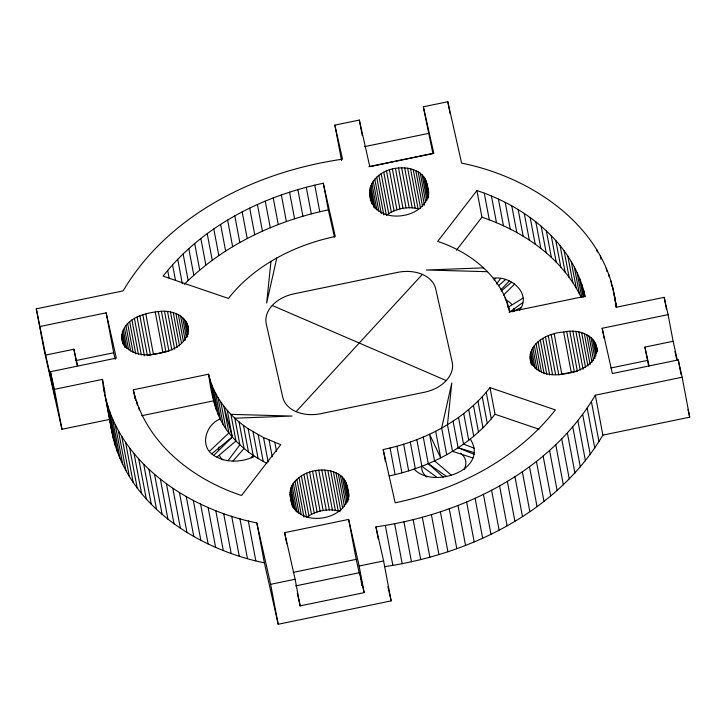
<?xml version="1.0" encoding="UTF-8"?>
<svg xmlns="http://www.w3.org/2000/svg" width="726" height="726" viewBox="0 0 726 726"><rect width="100%" height="100%" fill="white"/><g stroke="black" fill="none" stroke-linecap="round" stroke-linejoin="round"><path stroke-width="1.09" d="M292.451 506.621C289.973 498.299 287.995 488.144 294.983 481.302C300.274 475.367 307.86 471.882 315.61 470.539C323.288 469.305 331.528 470.094 338.334 474.051C346.084 478.035 347.799 487.119 348.934 494.932M371.821 203.325C363.898 185.429 378.364 170.746 395.434 168.35C403.102 167.116 411.343 167.906 418.149 171.871C425.899 175.846 427.623 184.93 428.757 192.753M121.732 336.546C123.102 318.995 143.766 313.087 158.322 311.572C170.465 309.566 187.825 315.102 188.333 329.522C186.954 347.073 166.299 352.99 151.734 354.497C139.592 356.511 122.231 350.976 121.732 336.546L123.193 344.315M531.323 364.298C524.526 344.886 547.477 332.753 563.639 332.072C577.07 328.66 596.473 334.423 597.199 350.622M596.572 347.291C597.752 364.67 577.506 372.62 563.204 373.972C550.907 376.785 533.165 373.001 530.279 358.753M270.989 261.369L266.651 303.069L276.797 258.002C295.037 247.902 314.875 240.769 335.276 236.513L323.297 183.251C262.077 196.138 202.255 226.267 163.069 276.143L228.454 298.44C241.449 281.697 258.356 268.293 276.797 258.002M519.517 310.365C532.094 293.449 510.46 275.326 493.353 278.276M378.246 539.091L375.941 526.885C461.972 514.489 549.763 472.082 595.329 395.189L682.15 377.221L678.265 359.915L612.372 373.545L602.19 328.279L668.083 314.639L664.19 297.333L616.029 307.298C608.978 228.772 533.501 177.398 461.618 163.15L447.815 101.74L423.34 106.804L432.859 153.404L368.853 166.653M384.526 566.661C470.194 554.101 557.504 511.703 602.87 435.128L595.329 395.189M251.768 457.543L253.174 455.329L248.147 428.703C229.117 415.989 213.635 396.841 208.616 374.199L133.312 389.789L134.991 398.665M228.009 460.692L239.87 444.82L234.843 418.194L292.061 416.052L230.922 414.365L235.959 440.991C244.871 450.111 255.416 457.552 266.796 463.279M496.557 283.911L500.513 278.621M476.918 190.575L437.687 241.395C470.521 252.203 501.984 276.724 509.833 311.862L585.138 296.272C573.386 243.564 526.159 206.774 476.918 190.575L481.946 217.201L456.482 250.189M251.232 457.734L253.174 455.329M486.257 392.24L489.996 387.62L555.381 409.918C516.195 459.794 456.373 489.923 395.153 502.809L383.183 449.548C422.124 441.354 460.003 422.732 486.257 392.24L491.284 418.866C465.257 449.095 427.786 467.68 389.19 475.957M491.284 418.866L495.032 414.247L489.996 387.62M233.019 460.974L244.054 448.496L239.026 421.86M494.025 280L495.495 278.339M296.099 411.66L422.36 274.401M500.904 289.701L509.235 281.08M184.286 284.347C223.1 245.352 274.891 221.094 328.334 209.878L323.297 183.251M213.78 455.338L232.302 437.016L227.274 410.39M503.463 295.128L514.734 283.975M209.424 451.363L228.935 432.896L223.898 406.27L232.302 437.016L235.959 440.991L216.974 457.081M498.662 285.645L505.332 279.755M501.185 291.008L511.54 282.233M211.901 453.623L232.302 437.016C216.539 419.982 211.538 396.478 208.616 374.199M509.107 312.434L522.765 302.588M410.517 168.795L418.067 208.734C407.232 206.22 395.289 208.625 386.368 215.295L378.827 175.356M340.067 511.458C328.796 508.064 315.973 510.469 306.553 517.484L299.003 477.545M508.236 307.234L523.074 298.059M220.15 418.911C205.703 424.755 199.042 446.563 214.134 455.665C226.294 463.17 242.139 462.444 254.699 456.3M512.365 311.726L521.25 307.452M148.394 355.377L167.933 351.33M569.81 331.283L577.361 371.222L558.748 374.716L551.197 334.777M341.565 160.618L334.858 125.117L359.325 120.053L369.806 166.653L433.821 153.404L423.34 106.804M364.361 146.679L428.367 133.43M110.025 419.329L61.946 429.275L43.85 348.779L36.3 308.84L123.13 290.872C168.686 213.979 256.478 171.572 342.518 159.175L334.858 125.117M40.257 326.455L106.15 312.815L116.332 358.09L50.439 371.721L55.848 400.344L45.665 355.078L36.3 308.84M45.665 355.078L73.907 349.233L77.637 365.795M77.038 364.96L76.048 360.55L113.701 352.754L106.15 312.815M61.946 429.275L54.405 389.336L102.484 379.389L104.154 388.265M141.661 415.726L213.644 400.825M648.627 365.949L644.87 347.11L673.111 341.265L668.083 314.639M610.847 367.991L647.392 360.423M602.87 435.128L689.7 417.16L682.15 377.221M286.734 543.747L284.637 532.657L348.643 519.408L359.125 566.008L364.153 592.634L300.147 605.883L297.306 593.269M293.286 572.369L356.194 559.347L348.643 519.408M375.941 526.885L383.6 560.944L391.142 600.883L278.185 624.26L270.644 584.321L295.119 579.257L284.637 532.657M359.125 566.008L383.6 560.944M295.654 585.909L359.66 572.66L364.153 592.634M483.607 267.867L426.398 270.008L487.527 271.696M102.484 379.389C109.898 457.625 185.148 508.672 256.832 522.911L270.644 584.321M103.292 386.06L111.986 432.605C126.578 504.388 196.837 548.92 264.382 562.85L278.185 624.26M453.078 421.153L458.115 447.779L474.35 452.706M472.971 458.006L452.498 451.318L447.461 424.692L451.799 382.992L441.662 428.059L446.69 454.685M495.032 414.247L538.973 429.238M481.946 217.201C522.892 231.059 561.988 257.585 581.208 297.388M248.147 428.703L263.547 437.578L280.762 444.666L241.531 495.486C192.29 479.287 145.073 442.497 133.312 389.789M474.296 448.223L463.533 444.085L458.505 417.45M458.115 447.779L473.996 454.285M272.223 305.474L446.236 380.587M423.258 437.052L428.286 463.678L446.59 476.483M436.925 477.39L421.87 466.283L416.833 439.657M451.4 475.231L434.575 460.874L429.547 434.248L440.718 457.87L435.682 431.244M428.286 463.678L443.159 477.046M470.294 438.976C489.651 469.813 432.805 489.578 414.083 469.096M370.151 194.45C371.83 227.429 430.709 220.223 428.122 189.422M291.825 503.3C301.118 529.245 350.649 519.417 348.308 491.611M673.111 341.265L677.331 360.042M674.935 351.493L676.659 359.161M687.976 409.5L689.7 417.16M644.87 347.11L649.098 365.886M328.334 209.878L334.441 237.048M387.929 586.599L391.142 600.883M356.194 559.347L359.306 573.195M361.221 581.717L362.183 585.973L359.66 572.66M113.701 352.754L115.189 359.379M50.439 371.721L54.405 389.336M678.265 359.915L680.988 374.335M664.19 297.333L666.495 309.53M614.123 293.966L616.637 307.279M612.662 287.387L616.438 307.361M610.856 280.889L611.909 286.443M608.715 274.473L609.132 276.697M606.246 268.157L606.872 271.479M600.311 255.815L600.937 259.146M596.863 249.817L597.28 252.031M602.19 328.279L604.077 338.262M596.082 345.131L597.135 350.676M596.727 349.515L597.144 351.729M595.275 343.053L596.944 351.928M594.14 341.075L596.445 353.281M583.613 290.246L584.875 296.898M592.697 339.224L595.846 355.867M581.771 284.293L584.076 296.498M590.973 337.526L594.957 358.608M579.602 278.43L583.159 297.288M577.116 272.649L581.726 297.061M588.986 336.002L593.596 360.414M574.311 266.977L579.348 293.603M586.744 334.668L591.989 362.401M571.208 261.414L576.235 288.04M584.294 333.533L590.156 364.597M567.786 255.969L572.823 282.595M581.644 332.608L587.933 365.895M564.075 250.651L569.102 277.278M578.84 331.918L585.546 367.42M591.427 401.732L598.977 441.671M560.064 245.461L565.1 272.087M575.909 331.464L583.042 369.189M555.771 240.415L560.799 267.041M572.887 331.256L580.228 370.088M587.216 408.193L594.766 448.133M551.188 235.514L556.216 262.14M582.706 414.564L590.247 454.503M566.716 331.564L574.266 371.503M546.324 230.777L551.361 257.403M563.639 332.072L571.19 372.011M541.197 226.194L546.233 252.82M577.887 420.844L585.437 460.783M535.815 221.775L540.843 248.401M572.787 427.015L580.328 466.954M554.228 334.024L561.77 373.963M530.171 217.537L535.198 244.163M567.396 433.077L574.938 473.016M548.257 335.748L555.599 374.58M524.281 213.48L529.308 240.106M545.444 336.937L552.568 374.661M542.785 338.325L549.7 374.934M561.724 439.021L569.275 478.96M518.155 209.605L523.183 236.231M540.307 339.895L546.805 374.289M538.048 341.637L544.128 373.808M511.794 205.921L516.83 232.547M555.789 444.838L563.331 484.777M536.033 343.516L541.487 372.365M534.291 345.522L539.109 371.04M532.82 347.627L537.013 369.815M505.223 202.436L510.251 229.062M531.659 349.805L535.225 368.663M549.582 450.51L557.132 490.449M530.824 352.037L533.546 366.458M530.307 354.288L532.194 364.27M531.577 363L531.995 365.214M530.125 356.53L531.586 364.298M498.435 199.16L503.472 225.786M543.13 456.046L550.671 495.985M491.448 196.084L496.484 222.71M508.581 306.998L509.625 312.543M507.002 302.216L508.055 307.77M536.423 461.427L543.974 501.367M505.124 297.524L505.541 299.738M484.278 193.225L489.306 219.851M529.49 466.655L537.031 506.594M522.321 471.709L529.871 511.648M447.815 101.74L450.12 113.937M514.943 476.601L522.484 516.54M507.347 481.311L514.897 521.25M499.561 485.83L507.102 525.769M482.245 396.759L487.282 423.385M477.98 401.16L483.008 427.786M491.575 490.168L499.125 530.107M473.461 405.444L478.498 432.07M426.625 182.761L428.721 193.86M425.971 180.638L428.703 195.058M425 178.605L428.567 197.463M468.706 409.591L473.733 436.217M423.712 176.69L427.904 198.879M483.425 494.306L490.976 534.245M422.133 174.921L426.952 200.43M420.272 173.305L425.717 202.146M418.149 171.871L424.438 205.149M463.714 413.593L468.742 440.219M415.798 170.628L422.505 206.13M413.248 169.603L420.581 208.435M475.103 498.236L482.654 538.175M407.649 168.223L415.19 208.162M404.672 167.887L412.214 207.827M466.627 501.965L474.178 541.905M401.614 167.797L409.165 207.736M398.529 167.951L406.07 207.89M395.434 168.35L402.975 208.289M458.015 505.477L465.557 545.417M392.376 168.986L399.917 208.925M389.39 169.848L396.931 209.787M386.504 170.928L394.055 210.867M449.258 508.781L456.808 548.72M383.764 172.216L391.314 212.155M381.195 173.696L388.737 213.644M440.392 511.857L447.933 551.796M376.685 177.171L383.809 214.887M374.798 179.113L381.295 213.508M373.191 181.173L378.845 211.13M371.875 183.315L376.903 209.95M359.325 120.053L362.265 135.581M370.877 185.529L375.278 208.825M370.196 187.771L373.963 207.736M431.407 514.707L438.958 554.646M369.843 190.021L372.565 204.442M371.648 201.111L372.275 204.442M369.824 192.263L371.921 203.353M410.29 442.061L415.317 468.687M422.332 517.329L429.883 557.269M403.638 444.258L408.665 470.884M413.176 519.716L420.726 559.655M396.895 446.245L401.923 472.871M390.071 448.006L395.098 474.632M403.946 521.867L411.488 561.806M383.183 449.548L385.488 461.754M394.654 523.782L402.195 563.721M385.315 525.452L392.857 565.4M314.757 185.139L319.785 211.765M306.272 187.254L311.309 213.88M297.869 189.595L302.905 216.221M346.81 484.95L348.907 496.049M346.157 482.826L348.879 497.246M345.186 480.793L348.743 499.651M343.897 478.879L348.09 501.067M289.556 192.154L294.584 218.78M342.309 477.1L347.137 502.619M340.449 475.494L345.903 504.334M338.334 474.051L344.414 506.231M335.984 472.817L342.69 508.318M281.343 194.931L286.371 221.557M333.425 471.791L340.766 510.614M330.702 470.983L338.243 510.922M327.825 470.412L335.376 510.351M324.849 470.076L332.399 510.015M273.239 197.926L278.267 224.552M321.8 469.985L329.341 509.924M318.705 470.139L326.255 510.079M265.262 201.12L270.29 227.746M315.61 470.539L323.161 510.478M312.552 471.165L320.102 511.104M309.566 472.027L317.117 511.966M257.412 204.523L262.449 231.149M306.69 473.116L314.231 513.055M303.94 474.405L311.49 514.344M301.372 475.884L308.922 515.823M249.717 208.135L254.753 234.761M296.861 479.36L303.994 517.075M294.983 481.302L301.272 514.589M242.175 211.928L247.212 238.555M293.368 483.362L299.03 513.318M292.052 485.503L297.088 512.129M291.053 487.709L295.455 511.013M290.373 489.959L293.939 508.817M290.028 492.21L292.896 507.637M290.01 494.442L291.897 504.434M234.807 215.912L239.843 242.538M274.845 442.515L276.524 451.39M227.619 220.087L232.647 246.713M269.101 440.147L272.241 456.79M295.119 579.257L300.147 605.883M263.547 437.578L268.157 461.99M220.613 224.434L225.641 251.06M258.193 434.81L263.229 461.437M253.056 431.852L258.084 458.478M213.807 228.953L218.844 255.579M207.219 233.636L212.246 260.262M243.464 425.372L248.492 451.999M256.832 522.911L264.382 562.85M200.839 238.473L205.875 265.099M248.301 520.896L255.842 560.835M194.695 243.464L199.723 270.09M220.813 402.013L225.85 428.639M218.027 397.63L223.054 424.256M239.916 518.636L247.457 558.575M188.787 248.591L193.815 275.218M215.531 393.138L220.559 419.764M213.335 388.537L218.363 415.163M211.447 383.845L216.484 410.471M209.878 379.063L214.905 405.689M183.115 253.864L188.152 280.49M231.685 516.15L239.235 556.089M177.707 259.264L182.317 283.666M223.626 513.427L231.177 553.366M187.689 325.148L188.324 328.47M186.881 323.061L188.343 330.829M185.747 321.092L188.261 334.405M184.304 319.24L187.662 336.991M182.58 317.543L186.355 337.517M172.561 264.781L175.492 280.309M180.593 316.019L185.203 340.421M215.749 510.487L223.29 550.426M178.351 314.676L183.388 341.302M167.679 270.408L169.149 278.176M175.901 313.541L181.554 343.498M173.251 312.625L179.54 345.912M208.063 507.32L215.604 547.259M170.447 311.935L177.153 347.436M167.515 311.481L174.648 349.206M164.493 311.272L171.835 350.095M200.576 503.935L208.117 543.874M161.417 311.3L168.967 351.239M158.322 311.572L165.873 351.511M193.297 500.332L200.839 540.271M155.246 312.089L162.796 352.028M186.237 496.52L193.788 536.46M145.835 314.04L153.377 353.979M179.413 492.509L186.954 532.448M142.804 314.785L150.355 354.724M172.824 488.299L180.375 528.238M139.864 315.765L147.414 355.704M137.051 316.953L144.383 355.776M166.481 483.897L174.031 523.836M134.392 318.342L141.307 354.95M131.914 319.912L138.412 354.306M160.401 479.305L167.942 519.244M129.655 321.645L135.735 353.825M127.64 323.533L133.094 352.373M154.574 474.541L162.125 514.48M125.897 325.538L130.716 351.048M124.427 327.644L128.62 349.832M138.857 407.631L139.274 409.854M123.266 329.822L126.832 348.68M136.688 401.768L137.314 405.099M149.03 469.595L156.58 509.534M134.836 395.815L135.671 400.253M122.431 332.045L125.362 347.582M124.318 344.986L124.736 347.209M121.914 334.296L124.01 345.394M122.367 340.93L122.785 343.144L121.886 338.77M143.757 464.477L151.307 504.416M138.775 459.204L146.325 499.143M134.083 453.768L141.634 493.707M129.691 448.196L137.241 488.135M125.607 442.479L133.148 482.418M121.832 436.635L129.373 476.574M118.365 430.663L125.916 470.602M115.225 424.574L122.767 464.513M112.403 418.376L119.953 458.315M109.916 412.078L117.467 452.017M107.757 405.689L115.307 445.628M104.58 390.479L104.998 392.702M108.138 409.337L108.555 411.56M105.932 399.218L113.474 439.157M73.907 349.233L76.048 360.55M110.842 425.999L111.986 432.605M110.298 421.552L110.706 424.882M505.949 300.047A22.315 15.836 -10.7 0 1 511.884 304.584M513.917 308.296A22.315 15.836 -10.7 0 1 514.489 311.354M460.638 453.224A22.315 15.836 -10.7 0 1 464.123 469.404M426.824 476.946A22.315 15.836 -10.7 0 1 421.615 466.609M222.909 459.966A22.315 15.836 -10.7 0 1 219.37 455.284M218.426 450.22A22.315 15.836 -10.7 0 1 218.998 447.062M397.521 272.395L293.985 293.83A33.65 23.876 -10.7 0 0 266.279 323.95L282.741 397.186A33.65 23.876 -10.7 0 0 320.928 413.666L424.474 392.231A33.65 23.876 -10.7 0 0 452.18 362.111L435.709 288.875A33.65 23.876 -10.7 0 0 397.521 272.395"/></g></svg>
